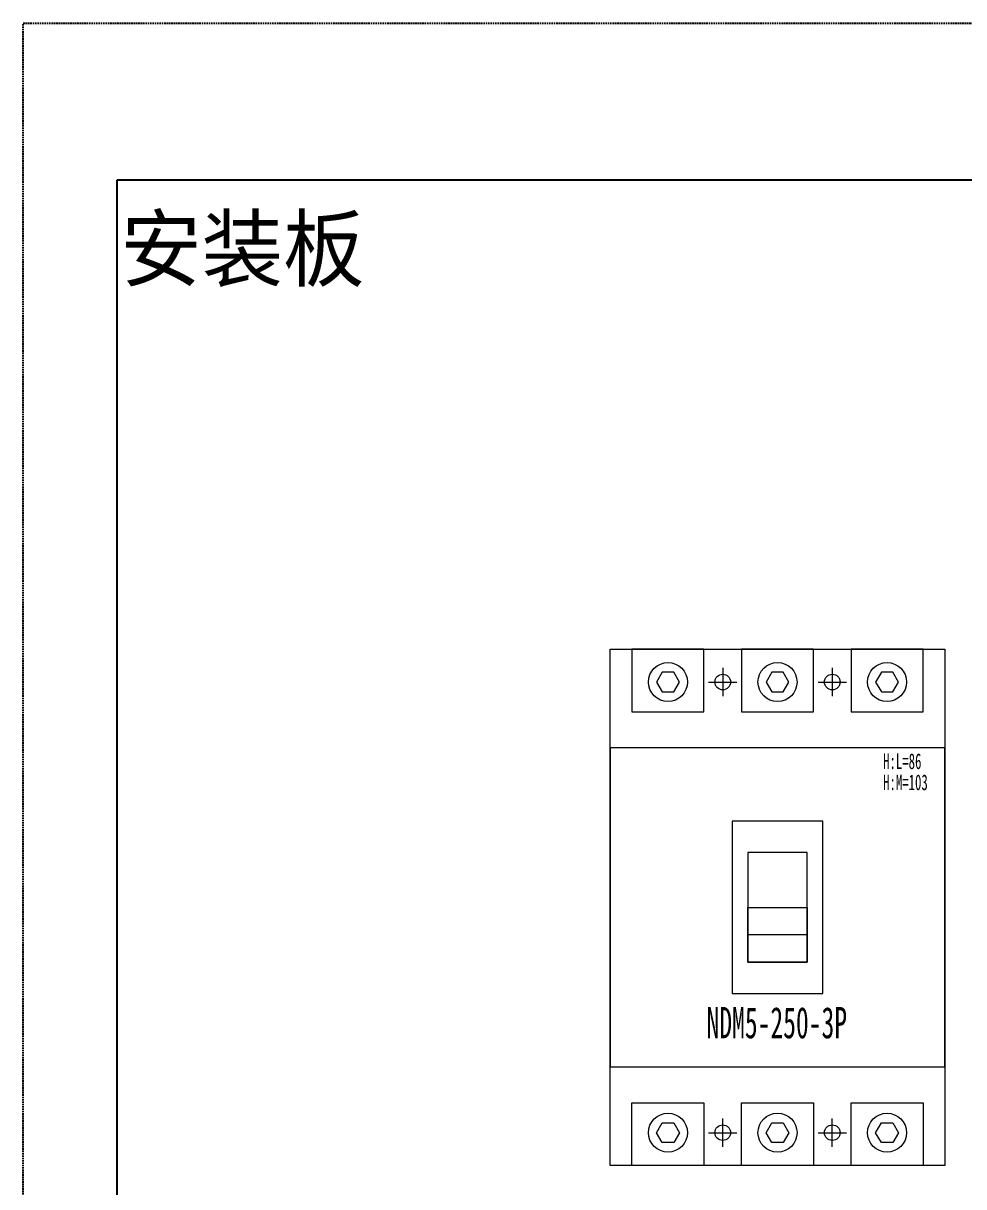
# Model space of a CAD drawing. Extents: x 310007 to 310607, y 303940 to 305140.
# Drawn here: x 310006.7 to 310307.2, y 304768.6 to 305140.4 of the extents above; entities that cross this region are included whole.
import ezdxf
from ezdxf.enums import TextEntityAlignment as Align

# ---------------------------------------------------------------- set-up
doc = ezdxf.new("R2010")
doc.units = 0
doc.header["$MEASUREMENT"] = 0
doc.linetypes.add('DASHED', pattern=[0.75, 0.5, -0.25])
doc.layers.add('布置图', color=30, linetype='Continuous')
doc.layers.add('细线', color=7, linetype='Continuous', lineweight=0)
doc.styles.add('宋', font='', dxfattribs={"width": 0.7})
doc.styles.get('宋').set_extended_font_data('SimSun')

# ---------------------------------------------------------------- blocks, each defined once
blk = doc.blocks.new('Manufacturer光辉PartName塑壳断路器Series250ShellFrameLimitingCurrentRemarkPartTypeMinCurrent100MaxCurrent250Poles3PMinPower0MaxPower0LibType2DelFlgfalseUpdateDate')
at = {"layer": '细线'}
for p, q in [((-17.5, 76.53), (-17.5, 67.47)), ((17.5, 76.53), (17.5, 67.47)), ((-22.03, 72), (-12.97, 72)), ((12.97, 72), (22.03, 72)), ((-17.5, -76.53), (-17.5, -67.47)), ((17.5, -76.53), (17.5, -67.47)), ((-22.03, -72), (-12.97, -72)), ((12.97, -72), (22.03, -72))]:
    blk.add_line(p, q, dxfattribs=at)
for points in [[(-53.5, 82.5), (53.5, 82.5), (53.5, -82.5), (-53.5, -82.5)], [(-46.5, 62.5), (-23.5, 62.5), (-23.5, 82.5), (-46.5, 82.5)], [(-11.5, 62.5), (11.5, 62.5), (11.5, 82.5), (-11.5, 82.5)], [(23.5, 62.5), (46.5, 62.5), (46.5, 82.5), (23.5, 82.5)], [(-53.5, -51), (53.5, -51), (53.5, 51), (-53.5, 51)], [(-14.5, -27.5), (14.5, -27.5), (14.5, 27.5), (-14.5, 27.5)], [(-9.5, -17.5), (9.5, -17.5), (9.5, 17.5), (-9.5, 17.5)], [(-9.5, 0), (9.5, 0), (9.5, -17.5), (-9.5, -17.5)], [(-9.5, 0), (9.5, 0), (9.5, -8.75), (-9.5, -8.75)], [(-46.5, -62.5), (-23.5, -62.5), (-23.5, -82.5), (-46.5, -82.5)], [(-11.5, -62.5), (11.5, -62.5), (11.5, -82.5), (-11.5, -82.5)], [(23.5, -62.5), (46.5, -62.5), (46.5, -82.5), (23.5, -82.5)]]:
    blk.add_lwpolyline(points, close=True, dxfattribs=at)
at = {"layer": '细线', "color": 7}
for points in [[(-31.35, 72), (-33.17, 75.17), (-36.83, 75.17), (-38.65, 72), (-36.83, 68.83), (-33.17, 68.83)], [(3.65, 72), (1.83, 75.17), (-1.83, 75.17), (-3.65, 72), (-1.83, 68.83), (1.83, 68.83)], [(38.65, 72), (36.83, 75.17), (33.17, 75.17), (31.35, 72), (33.17, 68.83), (36.83, 68.83)], [(-31.35, -72), (-33.17, -75.17), (-36.83, -75.17), (-38.65, -72), (-36.83, -68.83), (-33.17, -68.83)], [(3.65, -72), (1.83, -75.17), (-1.83, -75.17), (-3.65, -72), (-1.83, -68.83), (1.83, -68.83)], [(38.65, -72), (36.83, -75.17), (33.17, -75.17), (31.35, -72), (33.17, -68.83), (36.83, -68.83)]]:
    blk.add_lwpolyline(points, close=True, dxfattribs=at)
for centre in [(-35, 72), (0, 72), (35, 72), (-35, -72), (0, -72), (35, -72)]:
    blk.add_circle(centre, 6.24, dxfattribs=at)
at = {"layer": '细线'}
for centre in [(-17.5, 72), (17.5, 72), (-17.5, -72), (17.5, -72)]:
    blk.add_circle(centre, 2.5, dxfattribs=at)
at = {"layer": '细线', "color": 7, "attachment_point": 1, "style": '宋'}
for s, insert, char_height, width in [('\\pxql;{\\fFangSong_GB2312|b0|i0|c134|p49;\\W0.6;H:L=86}', (33.73, 49.19), 5, 16.7991), ('\\pxql;{\\fFangSong_GB2312|b0|i0|c134|p49;\\W0.6;H:M=103}', (33.73, 42.45), 5, 16.7991), ('\\pxql;{\\fFangSong_GB2312|b0|i0|c134|p49;\\W0.6;NDM5-250-3P}', (-22.68, -31.84), 10, 49.2649)]:
    blk.add_mtext(s, dxfattribs=dict(at, insert=insert, char_height=char_height, width=width))

msp = doc.modelspace()

# ---------------------------------------------------------------- linework, layer by layer
at = {"color": 2}
msp.add_lwpolyline([(310036.66, 305090.38), (310576.66, 305090.38), (310576.66, 303990.38), (310036.66, 303990.38)], close=True, dxfattribs=at)
at = {"layer": '布置图', "linetype": 'DASHED'}
msp.add_lwpolyline([(310006.66, 305140.38), (310606.66, 305140.38), (310606.66, 303940.38), (310006.66, 303940.38)], close=True, dxfattribs=at)

# ---------------------------------------------------------------- block references
msp.add_blockref('Manufacturer光辉PartName塑壳断路器Series250ShellFrameLimitingCurrentRemarkPartTypeMinCurrent100MaxCurrent250Poles3PMinPower0MaxPower0LibType2DelFlgfalseUpdateDate', (310247.66, 304857.88))

# ---------------------------------------------------------------- texts
at = {"color": 0}
msp.add_text('安装板', height=20, dxfattribs=at).set_placement((310037.66, 305068.38), align=Align.MIDDLE_LEFT)

doc.saveas('drawing.dxf')
